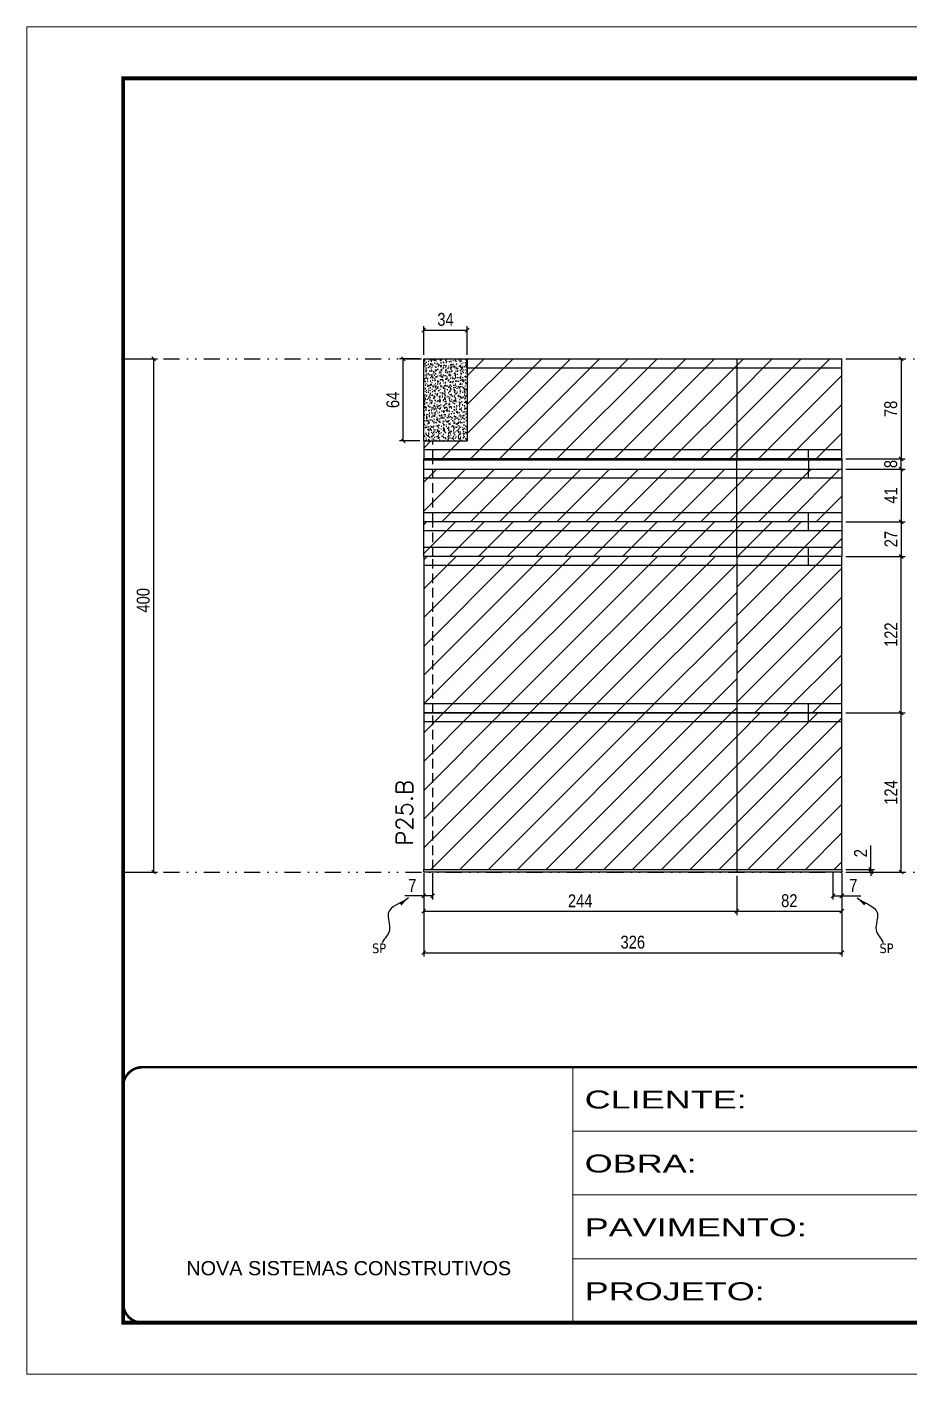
# Model space of a CAD drawing. Extents: x 28748 to 35002, y 14885 to 43501.
# Drawn here: x 30347 to 31034, y 40154 to 41204 of the extents above; entities that cross this region are included whole.
import ezdxf

# ---------------------------------------------------------------- set-up
doc = ezdxf.new("R2010")
doc.units = 0
for name, pattern in [('CONTINUO', [0]), ('DASHED', [0.75, 0.5, -0.25]), ('DIVIDE2', [0.625, 0.25, -0.125, 0, -0.125, 0, -0.125]), ('HIDDEN', [0.375, 0.25, -0.125])]:
    doc.linetypes.add(name, pattern=pattern)
for name, color, linetype in [('COTA', 241, 'Continuous'), ('Nível', 160, 'Continuous'), ('Painéis', 200, 'Continuous'), ('SARR_2.2x7', 40, 'Continuous'), ('Sarrafo de Pressão', 42, 'HIDDEN'), ('texto', 7, 'Continuous')]:
    doc.layers.add(name, color=color, linetype=linetype)
for name, color, linetype, lineweight in [('Folhas', 255, 'Continuous', 9), ('Hachura', 251, 'Continuous', 9), ('SARRAFO DE PRESSAO', 251, 'DASHED', 9), ('Texto Seção', 7, 'Continuous', 15)]:
    doc.layers.add(name, color=color, linetype=linetype, lineweight=lineweight)
doc.styles.add('ARIAL', font='arial.ttf')
doc.styles.add('COTA TECNICA', font='techl___.ttf', dxfattribs={"height": 10})
doc.styles.add('COTA TECNICA-50', font='techl___.ttf', dxfattribs={"height": 10})
doc.styles.add('REGUA-120', font='ROMANS.shx', dxfattribs={"height": 15})
doc.styles.get("Standard").update_dxf_attribs({"font": 'arial.ttf'})
doc.styles.add('Tecnologia', font='')
doc.styles.get('Tecnologia').set_extended_font_data('Forgotten Futurist')
doc.dimstyles.new('COTA PAINEL-50', dxfattribs={"dimtxt": 10, "dimasz": 3, "dimexe": 3, "dimexo": 3, "dimgap": 3, "dimtad": 1, "dimdec": 1, "dimzin": 12, "dimdsep": 46, "dimtxsty": 'COTA TECNICA-50', "dimblk1": 'OBLIQUE', "dimblk2": 'OBLIQUE', "dimsah": 1, "dimcen": 0.9, "dimclrd": 4, "dimclre": 4, "dimclrt": 240, "dimadec": 1, "dimazin": 3, "dimtfac": 1, "dimtdec": 1, "dimtmove": 0, "dimatfit": 3, "dimfxl": 1, "dimtolj": 1, "dimtzin": 12, "dimarcsym": 0})
doc.dimstyles.new('PAINEL', dxfattribs={"dimtxt": 10, "dimasz": 3, "dimexe": 3, "dimexo": 3, "dimgap": 3, "dimtad": 1, "dimdec": 1, "dimzin": 12, "dimdsep": 46, "dimtxsty": 'COTA TECNICA', "dimblk1": 'OBLIQUE', "dimblk2": 'OBLIQUE', "dimsah": 1, "dimcen": 0.9, "dimclrd": 4, "dimclre": 4, "dimclrt": 240, "dimadec": 1, "dimazin": 3, "dimtfac": 1, "dimtdec": 1, "dimtmove": 0, "dimatfit": 3, "dimfxl": 1, "dimtolj": 1, "dimtzin": 12, "dimarcsym": 0})
doc.dimstyles.get("Standard").update_dxf_attribs({"dimtxt": 0.18, "dimasz": 0.18, "dimexe": 0.18, "dimexo": 0.0625, "dimgap": 0.09, "dimtad": 0, "dimtih": 1, "dimtoh": 1, "dimdec": 4, "dimzin": 0, "dimdsep": 46, "dimtxsty": 'Standard', "dimcen": 0.09, "dimadec": 0, "dimazin": 0, "dimtfac": 1, "dimtdec": 4, "dimtofl": 0, "dimtmove": 0, "dimatfit": 3, "dimfxl": 1, "dimtolj": 1, "dimtzin": 0, "dimarcsym": 0})
pattern_1 = [(45, (-100272.658, 8260.539), (-11.2253202, 11.2253202), [])]
pattern_2 = [(45, (-1e-11, -78), (-11.22532, 11.22532), [])]
pattern_3 = [(45, (0, 49), (-11.22532, 11.22532), [])]

# ---------------------------------------------------------------- blocks, each defined once
blk = doc.blocks.new('9999999999')
at = {"color": 30, "linetype": 'CONTINUO'}
for p, q in [((98564.6, 34230.2), (98564.6, 34429.4)), ((98564.6, 34379.6), (99584, 34379.6)), ((98564.6, 34329.8), (99488, 34329.8)), ((98564.6, 34280), (99488, 34280))]:
    blk.add_line(p, q, dxfattribs=at)
at = {"color": 30, "linetype": 'CONTINUO', "const_width": 2}
blk.add_lwpolyline([(99584, 34230.2), (99584, 34414.4, 0.414214), (99569, 34429.4), (98229, 34429.4, 0.414214), (98214, 34414.4), (98214, 34245.2, 0.414214), (98229, 34230.2), (99584, 34230.2)], format="xyb", dxfattribs=at)
at = {"layer": 'Folhas'}
blk.add_lwpolyline([(98139, 34190.2), (99624, 34190.2), (99624, 35240.2), (98139, 35240.2)], close=True, dxfattribs=at)
at = {"layer": 'Folhas', "color": 30, "const_width": 3}
blk.add_lwpolyline([(98214, 34230.2), (99584, 34230.2), (99584, 35200.2), (98214, 35200.2)], close=True, dxfattribs=at)
at = {"color": 7, "linetype": 'Continuous', "ltscale": 5, "style": 'ARIAL'}
blk.add_text('NOVA SISTEMAS CONSTRUTIVOS', height=11.059, dxfattribs=at).set_placement((98263.2, 34267.2))
at = {"layer": 'Folhas', "color": 7, "style": 'Tecnologia', "width": 1.5}
for s, p in [('CLIENTE:', (98573.7, 34397.2)), ('OBRA:', (98573.7, 34347.3)), ('PAVIMENTO:', (98573.7, 34297.5)), ('PROJETO:', (98573.7, 34247.7))]:
    blk.add_text(s, height=14, dxfattribs=at).set_placement(p)
blk = doc.blocks.new('_Oblique')
at = {"color": 0, "linetype": 'ByBlock', "lineweight": -2}
blk.add_line((-0.5, -0.5), (0.5, 0.5), dxfattribs=at)
blk = doc.blocks.new('*D1447')
at = {"layer": 'COTA', "color": 4, "linetype": 'ByBlock', "lineweight": -2, "transparency": 16777216}
for p, q in [((30424.8, 40944.9), (30448.6, 40944.9)), ((30445.6, 40944.9), (30445.6, 40544.9)), ((30424.8, 40544.9), (30448.6, 40544.9))]:
    blk.add_line(p, q, dxfattribs=at)
at = {"layer": 'Defpoints', "color": 0, "linetype": 'ByBlock', "transparency": 16777216}
for p in [(30421.8, 40944.9), (30421.8, 40544.9), (30445.6, 40544.9)]:
    blk.add_point(p, dxfattribs=at)
at = {"layer": 'COTA', "color": 4, "linetype": 'ByBlock', "lineweight": -2, "transparency": 16777216, "xscale": 3, "yscale": 3, "zscale": 3}
for p, rotation in [((30445.6, 40944.9), 90), ((30445.6, 40544.9), 270)]:
    blk.add_blockref('_Oblique', p, dxfattribs=dict(at, rotation=rotation))
at = {"layer": 'COTA', "color": 240, "linetype": 'ByBlock', "transparency": 16777216, "insert": (30437.5, 40756.7), "char_height": 10, "attachment_point": 5, "rotation": 90, "style": 'COTA TECNICA'}
blk.add_mtext('\\A1;400', dxfattribs=at)
blk = doc.blocks.new('*D230')
at = {"layer": 'COTA', "color": 4, "lineweight": -2, "transparency": 16777216}
for p, q in [((30656.1, 40543.9), (30656.1, 40479)), ((30982.1, 40543.9), (30982.1, 40479)), ((30656.1, 40482), (30982.1, 40482))]:
    blk.add_line(p, q, dxfattribs=at)
at = {"layer": 'Defpoints', "color": 0, "transparency": 16777216}
for p in [(30656.1, 40546.9), (30982.1, 40546.9), (30982.1, 40482)]:
    blk.add_point(p, dxfattribs=at)
at = {"layer": 'COTA', "color": 4, "lineweight": -2, "transparency": 16777216, "xscale": 3, "yscale": 3, "zscale": 3, "rotation": 180}
blk.add_blockref('_Oblique', (30656.1, 40482), dxfattribs=at)
at = {"layer": 'COTA', "color": 4, "lineweight": -2, "transparency": 16777216, "xscale": 3, "yscale": 3, "zscale": 3}
blk.add_blockref('_Oblique', (30982.1, 40482), dxfattribs=at)
at = {"layer": 'COTA', "color": 240, "transparency": 16777216, "insert": (30819.1, 40490.2), "char_height": 10, "attachment_point": 5, "style": 'COTA TECNICA'}
blk.add_mtext('\\A1;326', dxfattribs=at)
blk = doc.blocks.new('*D231')
at = {"layer": 'COTA', "color": 4, "lineweight": -2, "transparency": 16777216}
for p, q in [((30656.1, 40541.9), (30656.1, 40523.4)), ((30663.1, 40543.9), (30663.1, 40523.4)), ((30656.1, 40526.4), (30641.4, 40526.4)), ((30663.1, 40526.4), (30656.1, 40526.4))]:
    blk.add_line(p, q, dxfattribs=at)
at = {"layer": 'Defpoints', "color": 0, "transparency": 16777216}
for p in [(30656.1, 40544.9), (30663.1, 40546.9), (30656.1, 40526.4)]:
    blk.add_point(p, dxfattribs=at)
at = {"layer": 'COTA', "color": 4, "lineweight": -2, "transparency": 16777216, "xscale": 3, "yscale": 3, "zscale": 3, "rotation": 180}
blk.add_blockref('_Oblique', (30656.1, 40526.4), dxfattribs=at)
at = {"layer": 'COTA', "color": 4, "lineweight": -2, "transparency": 16777216, "xscale": 3, "yscale": 3, "zscale": 3}
blk.add_blockref('_Oblique', (30663.1, 40526.4), dxfattribs=at)
at = {"layer": 'COTA', "color": 240, "transparency": 16777216, "insert": (30647.2, 40534.4), "char_height": 10, "attachment_point": 5, "style": 'COTA TECNICA-50'}
blk.add_mtext('\\A1;7', dxfattribs=at)
blk = doc.blocks.new('*D232')
at = {"layer": 'COTA', "color": 4, "lineweight": -2, "transparency": 16777216}
for p, q in [((30975.1, 40543.9), (30975.1, 40523.4)), ((30982.1, 40541.9), (30982.1, 40523.4)), ((30975.1, 40526.4), (30982.1, 40526.4)), ((30982.1, 40526.4), (30996.8, 40526.4))]:
    blk.add_line(p, q, dxfattribs=at)
at = {"layer": 'Defpoints', "color": 0, "transparency": 16777216}
for p in [(30975.1, 40546.9), (30982.1, 40544.9), (30982.1, 40526.4)]:
    blk.add_point(p, dxfattribs=at)
at = {"layer": 'COTA', "color": 4, "lineweight": -2, "transparency": 16777216, "xscale": 3, "yscale": 3, "zscale": 3, "rotation": 180}
blk.add_blockref('_Oblique', (30975.1, 40526.4), dxfattribs=at)
at = {"layer": 'COTA', "color": 4, "lineweight": -2, "transparency": 16777216, "xscale": 3, "yscale": 3, "zscale": 3}
blk.add_blockref('_Oblique', (30982.1, 40526.4), dxfattribs=at)
at = {"layer": 'COTA', "color": 240, "transparency": 16777216, "insert": (30991, 40534.4), "char_height": 10, "attachment_point": 5, "style": 'COTA TECNICA-50'}
blk.add_mtext('\\A1;7', dxfattribs=at)
blk = doc.blocks.new('*D233')
at = {"layer": 'COTA', "color": 4, "lineweight": -2, "transparency": 16777216}
for p, q in [((30985.1, 40668.9), (31031.3, 40668.9)), ((31028.3, 40544.9), (31028.3, 40668.9)), ((30985.1, 40544.9), (31031.3, 40544.9))]:
    blk.add_line(p, q, dxfattribs=at)
at = {"layer": 'Defpoints', "color": 0, "transparency": 16777216}
for p in [(30982.1, 40668.9), (31028.3, 40668.9), (30982.1, 40544.9)]:
    blk.add_point(p, dxfattribs=at)
at = {"layer": 'COTA', "color": 4, "lineweight": -2, "transparency": 16777216, "xscale": 3, "yscale": 3, "zscale": 3}
for p, rotation in [((31028.3, 40668.9), 90), ((31028.3, 40544.9), 270)]:
    blk.add_blockref('_Oblique', p, dxfattribs=dict(at, rotation=rotation))
at = {"layer": 'COTA', "color": 240, "transparency": 16777216, "insert": (31020.3, 40606.9), "char_height": 10, "attachment_point": 5, "rotation": 90, "style": 'COTA TECNICA-50'}
blk.add_mtext('\\A1;124', dxfattribs=at)
blk = doc.blocks.new('*D234')
at = {"layer": 'COTA', "color": 4, "lineweight": -2, "transparency": 16777216}
for p, q in [((31004.6, 40546.9), (31004.6, 40565.7)), ((30985.1, 40546.9), (31007.6, 40546.9)), ((30985.1, 40544.9), (31007.6, 40544.9)), ((31004.6, 40544.9), (31004.6, 40546.9)), ((31004.6, 40544.9), (31004.6, 40541.9))]:
    blk.add_line(p, q, dxfattribs=at)
at = {"layer": 'Defpoints', "color": 0, "transparency": 16777216}
for p in [(30982.1, 40546.9), (30982.1, 40544.9), (31004.6, 40544.9)]:
    blk.add_point(p, dxfattribs=at)
at = {"layer": 'COTA', "color": 4, "lineweight": -2, "transparency": 16777216, "xscale": 3, "yscale": 3, "zscale": 3}
for p, rotation in [((31004.6, 40546.9), 270), ((31004.6, 40544.9), 90)]:
    blk.add_blockref('_Oblique', p, dxfattribs=dict(at, rotation=rotation))
at = {"layer": 'COTA', "color": 240, "transparency": 16777216, "insert": (30996.6, 40559.6), "char_height": 10, "attachment_point": 5, "rotation": 90, "style": 'COTA TECNICA-50'}
blk.add_mtext('\\A1;2', dxfattribs=at)
blk = doc.blocks.new('*D235')
at = {"layer": 'COTA', "color": 4, "linetype": 'ByBlock', "lineweight": -2, "transparency": 16777216}
for p, q in [((30985.1, 40790.9), (31031.3, 40790.9)), ((31028.3, 40668.9), (31028.3, 40790.9)), ((30985.1, 40668.9), (31031.3, 40668.9))]:
    blk.add_line(p, q, dxfattribs=at)
at = {"layer": 'Defpoints', "color": 0, "linetype": 'ByBlock', "transparency": 16777216}
for p in [(30982.1, 40790.9), (31028.3, 40790.9), (30982.1, 40668.9)]:
    blk.add_point(p, dxfattribs=at)
at = {"layer": 'COTA', "color": 4, "linetype": 'ByBlock', "lineweight": -2, "transparency": 16777216, "xscale": 3, "yscale": 3, "zscale": 3}
for p, rotation in [((31028.3, 40790.9), 90), ((31028.3, 40668.9), 270)]:
    blk.add_blockref('_Oblique', p, dxfattribs=dict(at, rotation=rotation))
at = {"layer": 'COTA', "color": 240, "linetype": 'ByBlock', "transparency": 16777216, "insert": (31020.3, 40729.9), "char_height": 10, "attachment_point": 5, "rotation": 90, "style": 'COTA TECNICA'}
blk.add_mtext('\\A1;122', dxfattribs=at)
blk = doc.blocks.new('*D1450')
at = {"layer": 'COTA', "color": 4, "linetype": 'ByBlock', "lineweight": -2, "transparency": 16777216}
for p, q in [((30985.1, 40944.9), (31031.3, 40944.9)), ((31028.3, 40944.9), (31028.3, 40866.9)), ((30985.1, 40866.9), (31031.3, 40866.9))]:
    blk.add_line(p, q, dxfattribs=at)
at = {"layer": 'Defpoints', "color": 0, "linetype": 'ByBlock', "transparency": 16777216}
for p in [(30982.1, 40944.9), (30982.1, 40866.9), (31028.3, 40866.9)]:
    blk.add_point(p, dxfattribs=at)
at = {"layer": 'COTA', "color": 4, "linetype": 'ByBlock', "lineweight": -2, "transparency": 16777216, "xscale": 3, "yscale": 3, "zscale": 3}
for p, rotation in [((31028.3, 40944.9), 90), ((31028.3, 40866.9), 270)]:
    blk.add_blockref('_Oblique', p, dxfattribs=dict(at, rotation=rotation))
at = {"layer": 'COTA', "color": 240, "linetype": 'ByBlock', "transparency": 16777216, "insert": (31020.2, 40905.9), "char_height": 10, "attachment_point": 5, "rotation": 90, "style": 'COTA TECNICA'}
blk.add_mtext('\\A1;78', dxfattribs=at)
blk = doc.blocks.new('*D1451')
at = {"layer": 'COTA', "color": 4, "linetype": 'ByBlock', "lineweight": -2, "transparency": 16777216}
for p, q in [((30656.1, 40541.9), (30656.1, 40511.4)), ((30900.1, 40541.9), (30900.1, 40511.4)), ((30656.1, 40514.4), (30900.1, 40514.4))]:
    blk.add_line(p, q, dxfattribs=at)
at = {"layer": 'Defpoints', "color": 0, "linetype": 'ByBlock', "transparency": 16777216}
for p in [(30656.1, 40544.9), (30900.1, 40544.9), (30900.1, 40514.4)]:
    blk.add_point(p, dxfattribs=at)
at = {"layer": 'COTA', "color": 4, "linetype": 'ByBlock', "lineweight": -2, "transparency": 16777216, "xscale": 3, "yscale": 3, "zscale": 3, "rotation": 180}
blk.add_blockref('_Oblique', (30656.1, 40514.4), dxfattribs=at)
at = {"layer": 'COTA', "color": 4, "linetype": 'ByBlock', "lineweight": -2, "transparency": 16777216, "xscale": 3, "yscale": 3, "zscale": 3}
blk.add_blockref('_Oblique', (30900.1, 40514.4), dxfattribs=at)
at = {"layer": 'COTA', "color": 240, "linetype": 'ByBlock', "transparency": 16777216, "insert": (30778.1, 40522.5), "char_height": 10, "attachment_point": 5, "style": 'COTA TECNICA'}
blk.add_mtext('\\A1;244', dxfattribs=at)
blk = doc.blocks.new('*D1452')
at = {"layer": 'COTA', "color": 4, "linetype": 'ByBlock', "lineweight": -2, "transparency": 16777216}
for p, q in [((30653.1, 40944.9), (30637.2, 40944.9)), ((30640.2, 40880.9), (30640.2, 40944.9)), ((30653.1, 40880.9), (30637.2, 40880.9))]:
    blk.add_line(p, q, dxfattribs=at)
at = {"layer": 'Defpoints', "color": 0, "linetype": 'ByBlock', "transparency": 16777216}
for p in [(30640.2, 40944.9), (30656.1, 40944.9), (30656.1, 40880.9)]:
    blk.add_point(p, dxfattribs=at)
at = {"layer": 'COTA', "color": 4, "linetype": 'ByBlock', "lineweight": -2, "transparency": 16777216, "xscale": 3, "yscale": 3, "zscale": 3}
for p, rotation in [((30640.2, 40944.9), 90), ((30640.2, 40880.9), 270)]:
    blk.add_blockref('_Oblique', p, dxfattribs=dict(at, rotation=rotation))
at = {"layer": 'COTA', "color": 240, "linetype": 'ByBlock', "transparency": 16777216, "insert": (30632.1, 40912.9), "char_height": 10, "attachment_point": 5, "rotation": 90, "style": 'COTA TECNICA'}
blk.add_mtext('\\A1;64', dxfattribs=at)
blk = doc.blocks.new('*D2155')
at = {"layer": 'COTA', "color": 4, "lineweight": -2, "transparency": 16777216}
for p, q in [((30900.1, 40541.9), (30900.1, 40511.4)), ((30982.1, 40541.9), (30982.1, 40511.4)), ((30900.1, 40514.4), (30982.1, 40514.4))]:
    blk.add_line(p, q, dxfattribs=at)
at = {"layer": 'Defpoints', "color": 0, "transparency": 16777216}
for p in [(30900.1, 40544.9), (30982.1, 40544.9), (30982.1, 40514.4)]:
    blk.add_point(p, dxfattribs=at)
at = {"layer": 'COTA', "color": 4, "lineweight": -2, "transparency": 16777216, "xscale": 3, "yscale": 3, "zscale": 3, "rotation": 180}
blk.add_blockref('_Oblique', (30900.1, 40514.4), dxfattribs=at)
at = {"layer": 'COTA', "color": 4, "lineweight": -2, "transparency": 16777216, "xscale": 3, "yscale": 3, "zscale": 3}
blk.add_blockref('_Oblique', (30982.1, 40514.4), dxfattribs=at)
at = {"layer": 'COTA', "color": 240, "transparency": 16777216, "insert": (30941.1, 40522.5), "char_height": 10, "attachment_point": 5, "style": 'COTA TECNICA'}
blk.add_mtext('\\A1;82', dxfattribs=at)
blk = doc.blocks.new('*D2156')
at = {"layer": 'COTA', "color": 4, "lineweight": -2, "transparency": 16777216}
for p, q in [((30985.1, 40817.9), (31031.3, 40817.9)), ((31028.3, 40817.9), (31028.3, 40790.9)), ((30985.1, 40790.9), (31031.3, 40790.9))]:
    blk.add_line(p, q, dxfattribs=at)
at = {"layer": 'Defpoints', "color": 0, "transparency": 16777216}
for p in [(30982.1, 40817.9), (30982.1, 40790.9), (31028.3, 40790.9)]:
    blk.add_point(p, dxfattribs=at)
at = {"layer": 'COTA', "color": 4, "lineweight": -2, "transparency": 16777216, "xscale": 3, "yscale": 3, "zscale": 3}
for p, rotation in [((31028.3, 40817.9), 90), ((31028.3, 40790.9), 270)]:
    blk.add_blockref('_Oblique', p, dxfattribs=dict(at, rotation=rotation))
at = {"layer": 'COTA', "color": 240, "transparency": 16777216, "insert": (31020.3, 40804.4), "char_height": 10, "attachment_point": 5, "rotation": 90, "style": 'COTA TECNICA'}
blk.add_mtext('\\A1;27', dxfattribs=at)
blk = doc.blocks.new('*D2200')
at = {"layer": 'COTA', "color": 4, "lineweight": -2, "transparency": 16777216}
for p, q in [((30656.1, 40947.9), (30656.1, 40970.3)), ((30656.1, 40967.3), (30690.1, 40967.3)), ((30690.1, 40947.9), (30690.1, 40970.3))]:
    blk.add_line(p, q, dxfattribs=at)
at = {"layer": 'Defpoints', "color": 0, "transparency": 16777216}
for p in [(30690.1, 40967.3), (30656.1, 40944.9), (30690.1, 40944.9)]:
    blk.add_point(p, dxfattribs=at)
at = {"layer": 'COTA', "color": 4, "lineweight": -2, "transparency": 16777216, "xscale": 3, "yscale": 3, "zscale": 3, "rotation": 180}
blk.add_blockref('_Oblique', (30656.1, 40967.3), dxfattribs=at)
at = {"layer": 'COTA', "color": 4, "lineweight": -2, "transparency": 16777216, "xscale": 3, "yscale": 3, "zscale": 3}
blk.add_blockref('_Oblique', (30690.1, 40967.3), dxfattribs=at)
at = {"layer": 'COTA', "color": 240, "transparency": 16777216, "insert": (30673.1, 40975.6), "char_height": 10, "attachment_point": 5, "style": 'COTA TECNICA'}
blk.add_mtext('\\A1;34', dxfattribs=at)
blk = doc.blocks.new('*D2361')
at = {"layer": 'COTA', "color": 4, "lineweight": -2, "transparency": 16777216}
for p, q in [((30985.1, 40858.9), (31031.3, 40858.9)), ((31028.3, 40858.9), (31028.3, 40817.9)), ((30985.1, 40817.9), (31031.3, 40817.9))]:
    blk.add_line(p, q, dxfattribs=at)
at = {"layer": 'Defpoints', "color": 0, "transparency": 16777216}
for p in [(30982.1, 40858.9), (30982.1, 40817.9), (31028.3, 40817.9)]:
    blk.add_point(p, dxfattribs=at)
at = {"layer": 'COTA', "color": 4, "lineweight": -2, "transparency": 16777216, "xscale": 3, "yscale": 3, "zscale": 3}
for p, rotation in [((31028.3, 40858.9), 90), ((31028.3, 40817.9), 270)]:
    blk.add_blockref('_Oblique', p, dxfattribs=dict(at, rotation=rotation))
at = {"layer": 'COTA', "color": 240, "transparency": 16777216, "insert": (31020.3, 40838.4), "char_height": 10, "attachment_point": 5, "rotation": 90, "style": 'COTA TECNICA'}
blk.add_mtext('\\A1;41', dxfattribs=at)
blk = doc.blocks.new('*D2501')
at = {"layer": 'COTA', "color": 4, "lineweight": -2, "transparency": 16777216}
for p, q in [((30985.1, 40866.9), (31031.3, 40866.9)), ((31028.3, 40858.9), (31028.3, 40866.9)), ((30985.1, 40858.9), (31031.3, 40858.9))]:
    blk.add_line(p, q, dxfattribs=at)
at = {"layer": 'Defpoints', "color": 0, "transparency": 16777216}
for p in [(30982.1, 40866.9), (31028.3, 40866.9), (30982.1, 40858.9)]:
    blk.add_point(p, dxfattribs=at)
at = {"layer": 'COTA', "color": 4, "lineweight": -2, "transparency": 16777216, "xscale": 3, "yscale": 3, "zscale": 3}
for p, rotation in [((31028.3, 40866.9), 90), ((31028.3, 40858.9), 270)]:
    blk.add_blockref('_Oblique', p, dxfattribs=dict(at, rotation=rotation))
at = {"layer": 'COTA', "color": 240, "transparency": 16777216, "insert": (31020.2, 40862.9), "char_height": 10, "attachment_point": 5, "rotation": 90, "style": 'COTA TECNICA'}
blk.add_mtext('\\A1;8', dxfattribs=at)

msp = doc.modelspace()

# ---------------------------------------------------------------- hatches: boundary and pattern name
at = {"layer": 'COTA', "linetype": 'ByBlock'}
h = msp.add_hatch(dxfattribs=at)
h.set_pattern_fill('AR-CONC', color=256, scale=0.03)
h.set_pattern_definition([(50, (-100272.658, 9442.1143), (5.46554007, -0.47817257), [0.5715, -6.2865]), (355, (-100272.658, 9442.1143), (-1.05730264, 5.73170536), [0.4572, -5.02921753]), (100.4514447, (-100272.2025, 9442.0745), (4.40823741, 5.25353256), [0.48570026, -5.34270734]), (46.1842, (-100272.658, 9443.638), (8.13237123, -1.26126984), [0.85725, -9.42975]), (96.6355576, (-100271.98, 9443.533), (7.122124, 7.42278374), [0.7285507, -8.01406824]), (351.184151, (-100272.658, 9443.638), (7.122124, 7.42278374), [0.685799, -7.54379196]), (21, (-100271.896, 9443.2573), (4.54843174, -3.06795595), [0.5715, -6.2865]), (326, (-100271.896, 9443.2573), (1.85406085, 5.52563898), [0.4572, -5.0292]), (71.451445, (-100271.517, 9443.0016), (6.40249258, 2.45768307), [0.48570026, -5.34269813]), (37.5, (-100272.658, 9442.1143), (0.092658098, 2.536651166), [0, -4.96824, 0, -5.1054, 0, -5.04825]), (7.5, (-100272.658, 9442.1143), (2.004589875, 3.005417245), [0, -2.91084, 0, -4.85394, 0, -1.92405]), (327.5, (-100274.3572, 9442.1143), (4.067717855, -0.17186232), [0, -1.905, 0, -5.9436, 0, -7.8867]), (317.5, (-100275.1192, 9442.1143), (4.44387544, 0.76279473), [0, -2.4765, 0, -3.94716, 0, -5.6007])])
h.paths.add_polyline_path([(30690.11, 40944.88), (30656.11, 40944.88), (30656.11, 40880.88), (30690.11, 40880.88)])
at = {"layer": 'Hachura', "linetype": 'ByBlock'}
h = msp.add_hatch(dxfattribs=at)
h.set_pattern_fill('ANSI31', color=256, scale=5)
h.set_pattern_definition(pattern_3)
h.paths.add_polyline_path([(30900.11, 40866.88), (30900.11, 40944.88), (30690.11, 40944.88), (30690.11, 40880.88), (30656.11, 40880.88), (30656.11, 40866.88)])
h = msp.add_hatch(dxfattribs=at)
h.set_pattern_fill('ANSI31', color=256, scale=5)
h.set_pattern_definition(pattern_3)
h.paths.add_polyline_path([(30900.11, 40866.88), (30982.11, 40866.88), (30982.11, 40944.88), (30900.11, 40944.88)])
at = {"layer": 'Hachura'}
h = msp.add_hatch(dxfattribs=at)
h.set_pattern_fill('ANSI31', color=256, scale=5)
h.paths.add_polyline_path([(30900.11, 40858.88), (30656.11, 40858.88), (30656.11, 40817.88), (30900.11, 40817.88)])
h = msp.add_hatch(dxfattribs=at)
h.set_pattern_fill('ANSI31', color=256, scale=5)
h.paths.add_polyline_path([(30982.11, 40858.88), (30900.11, 40858.88), (30900.11, 40817.88), (30982.11, 40817.88)])
h = msp.add_hatch(dxfattribs=at)
h.set_pattern_fill('ANSI31', color=256, scale=5)
h.set_pattern_definition(pattern_2)
h.paths.add_polyline_path([(30656.11, 40817.88), (30656.11, 40790.88), (30900.11, 40790.88), (30900.11, 40817.88)])
h = msp.add_hatch(dxfattribs=at)
h.set_pattern_fill('ANSI31', color=256, scale=5)
h.set_pattern_definition(pattern_2)
h.paths.add_polyline_path([(30982.11, 40790.88), (30982.11, 40817.88), (30900.11, 40817.88), (30900.11, 40790.88)])
at = {"layer": 'Hachura', "linetype": 'ByBlock'}
h = msp.add_hatch(dxfattribs=at)
h.set_pattern_fill('ANSI31', color=256, scale=5)
h.set_pattern_definition(pattern_1)
h.paths.add_polyline_path([(30900.11, 40790.88), (30656.11, 40790.88), (30656.11, 40668.88), (30900.11, 40668.88)])
h = msp.add_hatch(dxfattribs=at)
h.set_pattern_fill('ANSI31', color=256, scale=5)
h.set_pattern_definition([(45, (25799.309, 30974.01), (-11.22532, 11.22532), [])])
h.paths.add_polyline_path([(30982.11, 40790.88), (30900.11, 40790.88), (30900.11, 40668.88), (30982.11, 40668.88)])
h = msp.add_hatch(dxfattribs=at)
h.set_pattern_fill('ANSI31', color=256, scale=5)
h.set_pattern_definition(pattern_1)
h.paths.add_polyline_path([(30656.11, 40668.88), (30656.11, 40546.88), (30900.11, 40546.88), (30900.11, 40668.88)])
h = msp.add_hatch(dxfattribs=at)
h.set_pattern_fill('ANSI31', color=256, scale=5)
h.set_pattern_definition(pattern_1)
h.paths.add_polyline_path([(30900.11, 40668.88), (30900.11, 40546.88), (30982.11, 40546.88), (30982.11, 40668.88)])

# ---------------------------------------------------------------- linework, layer by layer
at = {"layer": 'COTA', "linetype": 'ByBlock'}
for p, q in [((30656.11, 40880.88), (30656.11, 40944.88)), ((30656.11, 40944.88), (30690.11, 40944.88))]:
    msp.add_line(p, q, dxfattribs=at)
at = {"layer": 'Nível', "color": 4, "linetype": 'DIVIDE2', "ltscale": 50}
for p, q in [((30421.84, 40944.88), (31791.84, 40944.88)), ((30421.84, 40544.88), (31791.84, 40544.88))]:
    msp.add_line(p, q, dxfattribs=at)
at = {"layer": 'Painéis'}
for p, q in [((30690.11, 40944.88), (30690.11, 40880.88)), ((30982.11, 40866.88), (30982.11, 40944.88)), ((30656.11, 40880.88), (30656.11, 40866.88)), ((30982.11, 40866.88), (30656.11, 40866.88)), ((30656.11, 40866.88), (30982.11, 40866.88)), ((30656.11, 40866.88), (30982.11, 40866.88)), ((30656.11, 40866.88), (30982.11, 40866.88)), ((30656.11, 40866.88), (30982.11, 40866.88)), ((30656.11, 40817.88), (30656.11, 40866.88)), ((30900.11, 40817.88), (30900.11, 40866.88)), ((30982.11, 40866.88), (30982.11, 40817.88)), ((30656.11, 40858.88), (30982.11, 40858.88)), ((30656.11, 40790.88), (30656.11, 40817.88)), ((30982.11, 40817.88), (30656.11, 40817.88)), ((30900.11, 40790.88), (30900.11, 40817.88)), ((30982.11, 40817.88), (30982.11, 40790.88)), ((30656.11, 40790.88), (30656.11, 40668.88)), ((30982.11, 40790.88), (30656.11, 40790.88)), ((30982.11, 40668.88), (30982.11, 40790.88)), ((30656.11, 40668.88), (30982.11, 40668.88))]:
    msp.add_line(p, q, dxfattribs=at)
at = {"layer": 'Painéis', "linetype": 'ByBlock'}
for p, q in [((30690.11, 40944.88), (30982.11, 40944.88)), ((30900.11, 40944.88), (30900.11, 40866.88)), ((30656.11, 40880.88), (30690.11, 40880.88)), ((30900.11, 40790.88), (30900.11, 40544.88)), ((30656.11, 40668.88), (30656.11, 40546.88))]:
    msp.add_line(p, q, dxfattribs=at)
at = {"layer": 'Painéis'}
for points in [[(30656.11, 40546.88), (30982.11, 40546.88), (30982.11, 40668.88), (30656.11, 40668.88)], [(30656.11, 40546.88), (30982.11, 40546.88), (30982.11, 40544.88), (30656.11, 40544.88)]]:
    msp.add_lwpolyline(points, close=True, dxfattribs=at)
at = {"layer": 'SARR_2.2x7'}
for p, q in [((30690.11, 40937.88), (30982.11, 40937.88)), ((30956.11, 40873.88), (30656.11, 40873.88)), ((30982.11, 40873.88), (30956.11, 40873.88)), ((30956.11, 40866.88), (30956.11, 40873.88)), ((30956.11, 40865.88), (30656.11, 40865.88)), ((30982.11, 40865.88), (30956.11, 40865.88)), ((30956.11, 40865.88), (30956.11, 40858.88)), ((30956.11, 40851.88), (30956.11, 40858.88)), ((30956.11, 40851.88), (30656.11, 40851.88)), ((30982.11, 40851.88), (30956.11, 40851.88)), ((30956.11, 40824.88), (30656.11, 40824.88)), ((30982.11, 40824.88), (30956.11, 40824.88)), ((30956.11, 40817.88), (30956.11, 40824.88)), ((30956.11, 40810.88), (30956.11, 40817.88)), ((30956.11, 40810.88), (30656.11, 40810.88)), ((30982.11, 40810.88), (30956.11, 40810.88)), ((30956.11, 40797.88), (30656.11, 40797.88)), ((30982.11, 40797.88), (30956.11, 40797.88)), ((30956.11, 40790.88), (30956.11, 40797.88)), ((30956.11, 40783.88), (30656.11, 40783.88)), ((30956.11, 40783.88), (30956.11, 40790.88)), ((30982.11, 40783.88), (30956.11, 40783.88)), ((30956.11, 40675.88), (30656.11, 40675.88)), ((30982.11, 40675.88), (30956.11, 40675.88)), ((30956.11, 40668.88), (30956.11, 40675.88)), ((30956.11, 40661.88), (30956.11, 40668.88)), ((30956.11, 40661.88), (30656.11, 40661.88)), ((30982.11, 40661.88), (30956.11, 40661.88))]:
    msp.add_line(p, q, dxfattribs=at)
at = {"layer": 'Sarrafo de Pressão', "ltscale": 30}
for p, q in [((30663.11, 40866.88), (30663.11, 40880.88)), ((30663.11, 40817.88), (30663.11, 40866.88)), ((30663.11, 40790.88), (30663.11, 40817.88)), ((30663.11, 40668.88), (30663.11, 40790.88)), ((30663.11, 40546.88), (30663.11, 40668.88))]:
    msp.add_line(p, q, dxfattribs=at)

# ---------------------------------------------------------------- block references
at = {"layer": 'SARRAFO DE PRESSAO', "color": 6, "linetype": 'ByBlock'}
msp.add_blockref('9999999999', (-67792.14, 5963.39), dxfattribs=at)

# ---------------------------------------------------------------- texts
at = {"layer": 'texto', "color": 0, "char_height": 7.5, "attachment_point": 5}
for insert in [(30621.33, 40485.39), (31016.88, 40485.39)]:
    msp.add_mtext('{\\fTahoma|b0|i0|c0|p34;\\C4;SP}', dxfattribs=dict(at, insert=insert))
at = {"layer": 'Texto Seção', "insert": (30647.56, 40565.34), "char_height": 13, "width": 285.3299, "attachment_point": 7, "rotation": 90, "style": 'REGUA-120'}
msp.add_mtext('P25.B', dxfattribs=at)

# ---------------------------------------------------------------- dimensions: what is measured, and where the dimension line sits
at = {"layer": 'COTA'}
for base, p1, p2, dimstyle, picture, middle in [((30690.11, 40967.34), (30656.11, 40944.88), (30690.11, 40944.88), 'PAINEL', '*D2200', (30673.11, 40975.56)), ((30982.11, 40514.44), (30900.11, 40544.88), (30982.11, 40544.88), 'PAINEL', '*D2155', (30941.11, 40522.54)), ((30982.11, 40526.37), (30975.11, 40546.88), (30982.11, 40544.88), 'COTA PAINEL-50', '*D232', (30990.97, 40534.44))]:
    dim = msp.add_linear_dim(base=base, p1=p1, p2=p2, dimstyle=dimstyle, dxfattribs=at)
    dim.commit()
    dim.dimension.update_dxf_attribs({"geometry": picture, "text_midpoint": middle})
at = {"layer": 'COTA', "linetype": 'ByBlock'}
dim = msp.add_linear_dim(base=(30445.56, 40544.88), p1=(30421.84, 40944.88), p2=(30421.84, 40544.88), angle=90, dimstyle='PAINEL', dxfattribs=at)
dim.commit()
dim.dimension.update_dxf_attribs({"geometry": '*D1447', "text_midpoint": (30445.56, 40756.66), "dimtype": 160})
for base, p1, p2, picture, middle in [((30640.25, 40944.88), (30656.11, 40880.88), (30656.11, 40944.88), '*D1452', (30632.15, 40912.88)), ((31028.34, 40866.88), (30982.11, 40944.88), (30982.11, 40866.88), '*D1450', (31020.25, 40905.88))]:
    dim = msp.add_linear_dim(base=base, p1=p1, p2=p2, angle=90, dimstyle='PAINEL', dxfattribs=at)
    dim.commit()
    dim.dimension.update_dxf_attribs({"geometry": picture, "text_midpoint": middle})
at = {"layer": 'COTA'}
for base, p1, p2, dimstyle, picture, middle in [((31028.34, 40866.88), (30982.11, 40858.88), (30982.11, 40866.88), 'PAINEL', '*D2501', (31028.34, 40862.88)), ((31004.63, 40544.88), (30982.11, 40546.88), (30982.11, 40544.88), 'COTA PAINEL-50', '*D234', (31004.63, 40559.62))]:
    dim = msp.add_linear_dim(base=base, p1=p1, p2=p2, angle=90, dimstyle=dimstyle, dxfattribs=at)
    dim.commit()
    dim.dimension.update_dxf_attribs({"geometry": picture, "text_midpoint": middle, "dimtype": 160})
for base, p1, p2, angle, dimstyle, picture, middle in [((31028.34, 40817.88), (30982.11, 40858.88), (30982.11, 40817.88), 90, 'PAINEL', '*D2361', (31020.27, 40838.38)), ((31028.34, 40790.88), (30982.11, 40817.88), (30982.11, 40790.88), 90, 'PAINEL', '*D2156', (31020.27, 40804.38)), ((31028.34, 40668.88), (30982.11, 40544.88), (30982.11, 40668.88), 90, 'COTA PAINEL-50', '*D233', (31020.27, 40606.88)), ((30656.11, 40526.37), (30663.11, 40546.88), (30656.11, 40544.88), 180, 'COTA PAINEL-50', '*D231', (30647.24, 40534.44))]:
    dim = msp.add_linear_dim(base=base, p1=p1, p2=p2, angle=angle, dimstyle=dimstyle, dxfattribs=at)
    dim.commit()
    dim.dimension.update_dxf_attribs({"geometry": picture, "text_midpoint": middle})
at = {"layer": 'COTA', "linetype": 'ByBlock'}
dim = msp.add_linear_dim(base=(31028.34, 40790.88), p1=(30982.11, 40668.88), p2=(30982.11, 40790.88), angle=90, dimstyle='PAINEL', override={"dimtmove": 1}, dxfattribs=at)
dim.commit()
dim.dimension.update_dxf_attribs({"geometry": '*D235', "text_midpoint": (31020.29, 40729.88)})
at = {"layer": 'COTA'}
dim = msp.add_linear_dim(base=(30982.11, 40482.02), p1=(30656.11, 40546.88), p2=(30982.11, 40546.88), dimstyle='PAINEL', override={"dimarcsym": 2}, dxfattribs=at)
dim.commit()
dim.dimension.update_dxf_attribs({"geometry": '*D230', "text_midpoint": (30819.11, 40490.24)})
at = {"layer": 'COTA', "linetype": 'ByBlock'}
dim = msp.add_linear_dim(base=(30900.11, 40514.44), p1=(30656.11, 40544.88), p2=(30900.11, 40544.88), dimstyle='PAINEL', dxfattribs=at)
dim.commit()
dim.dimension.update_dxf_attribs({"geometry": '*D1451', "text_midpoint": (30778.11, 40522.52)})

# ---------------------------------------------------------------- leaders
at = {"layer": 'COTA', "path_type": 1}
for points in [[(30644.28, 40524.7), (30628.49, 40512.86), (30629.42, 40499.86), (30623.86, 40490.07)], [(30993.93, 40524.7), (31009.72, 40512.86), (31008.79, 40499.86), (31014.35, 40490.07)]]:
    msp.add_leader(points, dimstyle='Standard', override={"dimasz": 8}, dxfattribs=at)

doc.saveas('drawing.dxf')
